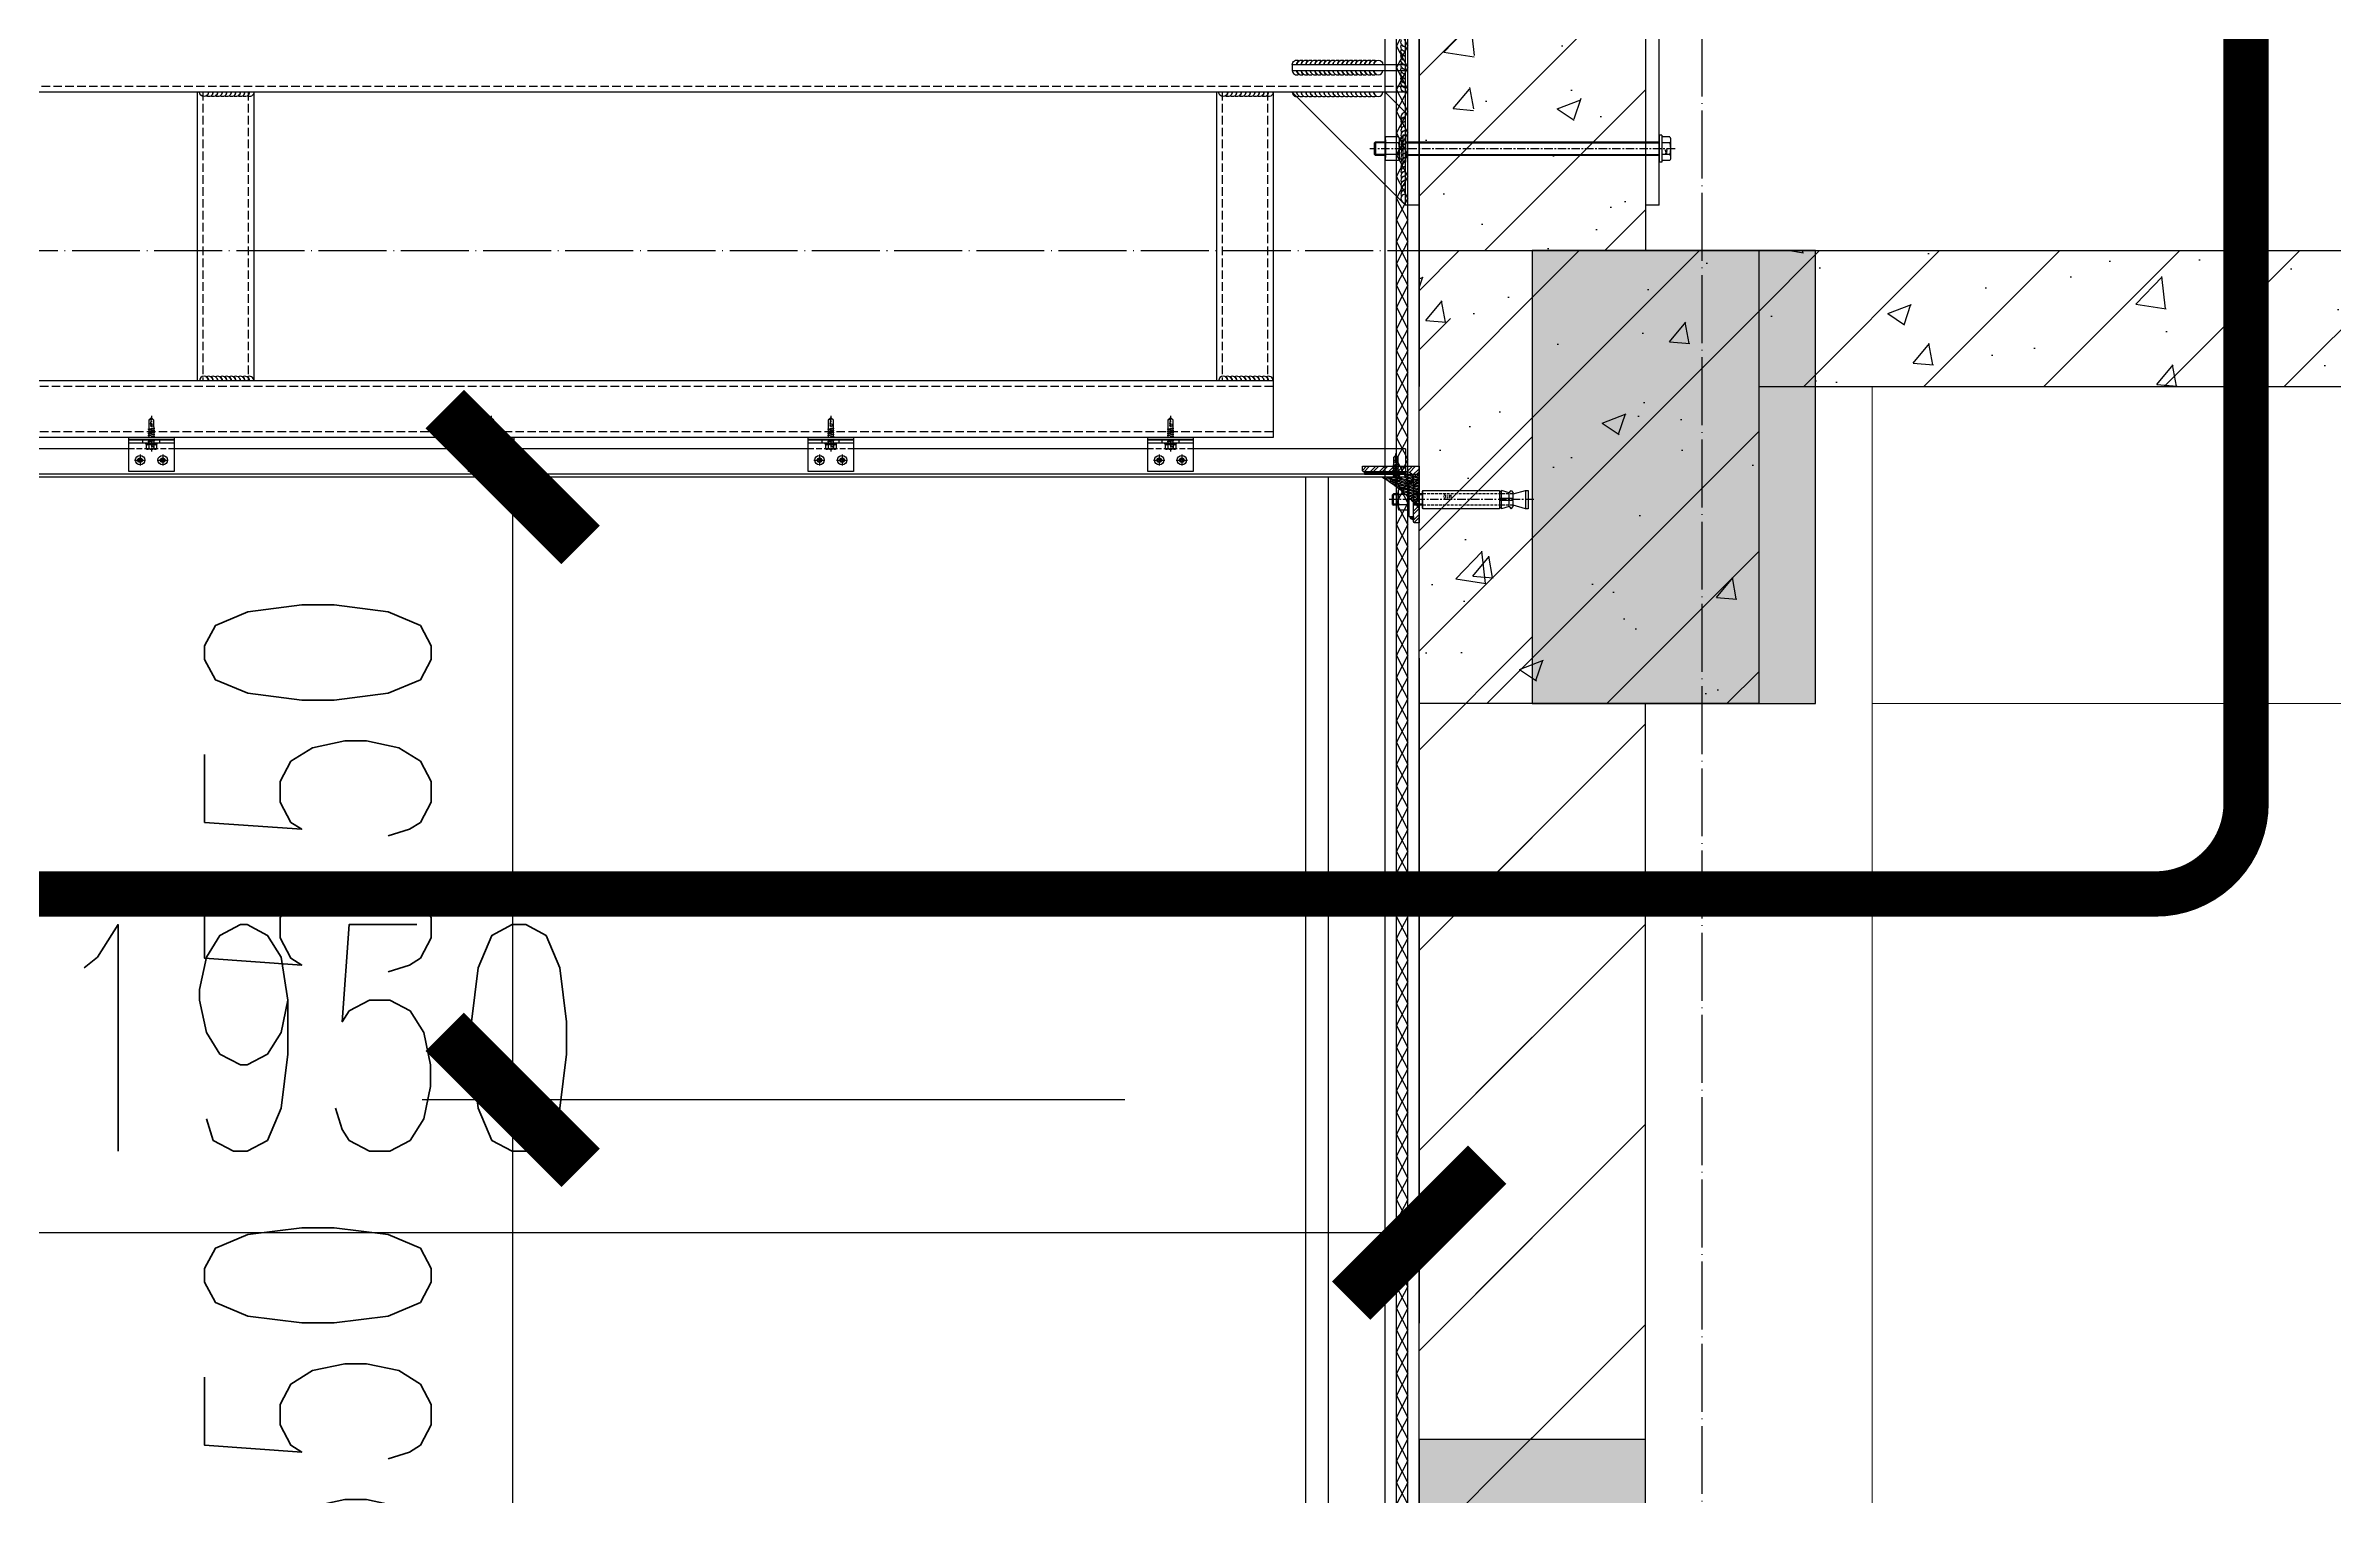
# Model space of a CAD drawing. Extents: x -202236 to 1002404, y -663931 to 1550022.
# Drawn here: x -108079 to -106058, y -328559 to -327278 of the extents above; entities that cross this region are included whole.
import ezdxf
from ezdxf.enums import TextEntityAlignment as Align

# ---------------------------------------------------------------- set-up
doc = ezdxf.new("R2010")
doc.units = 0
for name, pattern in [('CENTER', [2, 1.25, -0.25, 0.25, -0.25]), ('DASH', [0.35, 0.25, -0.1]), ('DOTE', [2.42, 2, -0.2, 0.02, -0.2]), ('ZN-CENTER', [2, 1.25, -0.25, 0.25, -0.25]), ('ZN-DASH', [0.35, 0.25, -0.1])]:
    doc.linetypes.add(name, pattern=pattern)
for name, color, linetype in [('!ZN1-填充-8', 8, 'Continuous'), ('!ZN3-铝板幕墙-3', 3, 'Continuous'), ('!ZN4-辅助材料-1', 1, 'Continuous'), ('!ZN4-配件-11', 11, 'Continuous'), ('!ZN5-钢材投影-40', 40, 'Continuous'), ('!ZN5-钢材断面-2', 2, 'Continuous'), ('!ZN5-铝材投影-112', 112, 'Continuous'), ('!ZN6-虚线-8', 8, 'ZN-DASH'), ('11紧固件', 11, 'Continuous'), ('20剖面图$0$PUB_HATCH', 8, 'Continuous'), ('25mm厚湿贴石材', 35, 'Continuous'), ('3索引', 3, 'Continuous'), ('A-AXIS-D', 1, 'Continuous'), ('A-AXIS-DOTE', 14, 'DOTE'), ('A-COLS', 6, 'Continuous'), ('A-CURTAIN', 134, 'Continuous'), ('A-HATCH-2', 251, 'Continuous'), ('AS-COLN', 6, 'Continuous'), ('AS-WALL', 40, 'Continuous'), ('DIM', 173, 'Continuous'), ('Fill', 8, 'Continuous'), ('PUB_HATCH', 8, 'Continuous'), ('焊缝', 8, 'Continuous')]:
    doc.layers.add(name, color=color, linetype=linetype)
doc.layers.add('A-WALL-HATCH', color=8, linetype='Continuous', lineweight=13)
doc.styles.add('DHTEXT-1', font='ROMANS.shx', dxfattribs={"width": 0.7, "bigfont": 'CHINESE.shx'})
doc.dimstyles.new('ZN80', dxfattribs={"dimscale": 80, "dimtxt": 2.5, "dimasz": 1.5, "dimexe": 1, "dimexo": 2, "dimgap": 0.9, "dimtad": 1, "dimdec": 0, "dimdsep": 46, "dimtxsty": 'DHTEXT-1', "dimblk": 'ARCHTICK', "dimcen": 2.5, "dimclrd": 173, "dimclre": 173, "dimclrt": 7, "dimazin": 2, "dimtfac": 0.4, "dimtdec": 0, "dimtix": 1, "dimtmove": 2, "dimatfit": 3, "dimfxl": 0, "dimtolj": 1, "dimtzin": 0, "dimarcsym": 0})
pattern_1 = [(45, (104723.32, 294040.14), (-53.033009, 53.033009), []), (50, (104723.32, 294040.14), (215.17805, -18.82564), [22.5, -247.5]), (355, (104723.32, 294040.14), (-41.6254, 225.65764), [18, -198]), (100.4514, (104741.25, 294038.57), (173.55281, 206.83186), [19.12206, -210.34263]), (46.1842, (104723.32, 294100.14), (320.17231, -49.6557), [33.75, -371.25]), (96.6356, (104750, 294096), (280.3988, 292.23536), [28.6831, -315.5139]), (351.1842, (104723.32, 294100.14), (280.3986, 292.23558), [27, -297]), (21, (104753.32, 294085.14), (179.07212, -120.78567), [22.5, -247.5]), (326, (104753.32, 294085.14), (72.9946, 217.54501), [18, -198]), (71.4514, (104768.24, 294075.07), (252.06679, 96.75915), [19.12206, -210.34263]), (37.5, (104723.32, 294040.14), (3.647957, 99.868156), [0, -195.6, 0, -201, 0, -198.75]), (7.5, (104723.32, 294040.14), (78.92086, 118.323514), [0, -114.6, 0, -191.1, 0, -75.75]), (327.5, (104656.42, 294040.14), (160.14673, -6.766462), [0, -75, 0, -234, 0, -310.5]), (317.5, (104626.42, 294040.14), (174.95585, 30.031495), [0, -97.5, 0, -155.4, 0, -220.5])]

# ---------------------------------------------------------------- blocks, each defined once
blk = doc.blocks.new('99平面图例外参$0$$LinePat$夹层保温1')
at = {"color": 0}
for p, q in [((0, 0), (96, 0)), ((0, -50), (96, -50)), ((0, -100), (96, -50)), ((96, -100), (0, -50)), ((0, -100), (96, -100)), ((0, -150), (96, -150))]:
    blk.add_line(p, q, dxfattribs=at)
blk = doc.blocks.new('*U252')
at = {"color": 0, "linetype": 'CENTER', "ltscale": 6}
blk.add_line((-14, 0), (255.5, 0), dxfattribs=at)
at = {"linetype": 'ByBlock', "ltscale": 10}
for p, q in [((-10, 7.8), (-10, -7.8)), ((-9.5, 10.4), (-2.5, 10.4)), ((-9.5, 5.2), (-2.5, 5.2)), ((-2.5, 12), (-2.5, -12)), ((-2.5, 12), (0, 12)), ((0, 12), (0, -12)), ((224, 12), (226.5, 12)), ((224, 12), (224, -12)), ((226.5, 12), (226.5, -12)), ((226.5, 9.2), (226.5, -9.2)), ((226.5, 9.2), (229.6, 9.2)), ((226.5, 0), (229.6, 1.1)), ((229.6, 9.2), (229.6, -9.2)), ((229.6, 7.8), (229.6, -7.8)), ((230.1, 10.4), (241.3, 10.4)), ((230.1, 5.2), (241.3, 5.2)), ((241.8, 7.8), (241.8, -7.8)), ((250.5, 6), (250.5, -6)), ((-9.5, -5.2), (-2.5, -5.2)), ((-9.5, -10.4), (-2.5, -10.4)), ((-2.5, -12), (0, -12)), ((224, -12), (226.5, -12)), ((226.5, -1.5), (229.6, -0.4)), ((226.5, -9.2), (229.6, -9.2)), ((230.1, -5.2), (241.3, -5.2)), ((230.1, -10.4), (241.3, -10.4))]:
    blk.add_line(p, q, dxfattribs=at)
blk.add_lwpolyline([(0, 6), (0, -6), (224, -6), (224, 6)], close=True, dxfattribs=at)
for points in [[(224, 5.1), (0, 5.1)], [(241.8, -6), (250.5, -6), (251.4, -5.1), (251.4, 5.1), (250.5, 6), (241.8, 6)], [(241.8, 5.1), (251.4, 5.1)], [(224, -5.1), (0, -5.1)], [(241.8, -5.1), (251.4, -5.1)]]:
    blk.add_lwpolyline(points, dxfattribs=at)
for centre, radius, start, end in [((-3, 7.8), 7, 158.2132, 201.7868), ((17.3, 0), 27.2, 169.0073, 190.9927), ((236.6, 7.8), 7, 158.2132, 201.7868), ((256.9, 0), 27.2, 169.0073, 190.9927), ((234.8, 7.8), 7, 338.2132, 21.7868), ((214.6, 0), 27.2, 349.0073, 10.9927), ((-3, -7.8), 7, 158.2132, 201.7868), ((236.6, -7.8), 7, 158.2132, 201.7868), ((234.8, -7.8), 7, 338.2132, 21.7868)]:
    blk.add_arc(centre, radius, start, end, dxfattribs=at)
at = {"layer": 'Defpoints', "color": 0, "ltscale": 10, "style": 'DHTEXT-1', "width": 0.7}
blk.add_text('M12', height=1.8, rotation=90, dxfattribs=at).set_placement((-5.2, -2.8), align=Align.CENTER)
blk = doc.blocks.new('A$C0163bdc1')
at = {"layer": '!ZN5-钢材投影-40', "ltscale": 20}
for p, q in [((-218, 0), (-218, 360)), ((-218, 360), (-206, 360)), ((-206, 360), (-206, 0)), ((6, 360), (-6, 360)), ((-6, 360), (-6, 0)), ((6, 0), (6, 360)), ((-218, 0), (-206, 0)), ((-6, 0), (6, 0))]:
    blk.add_line(p, q, dxfattribs=at)
at = {"layer": '!ZN4-配件-11', "color": 1}
for p in [(-218, 310), (-218, 180), (-218, 50)]:
    blk.add_blockref('*U252', p, dxfattribs=at)
blk = doc.blocks.new('*U188')
at = {"color": 0, "linetype": 'ZN-CENTER', "ltscale": 3}
blk.add_line((24, 0), (-7.3, 0), dxfattribs=at)
at = {"ltscale": 10}
for p, q in [((-5.4, -3.5), (-5.4, 3.5)), ((-1, 4.6), (-4.9, 4.6)), ((-1, 2.3), (-4.9, 2.3)), ((-0.6, -5.1), (-0.6, 5.1)), ((-0.2, 5.5), (0, 4.8)), ((0, -4.8), (0, 4.8)), ((0, 2.1), (14.3, 2.1)), ((1.4, 2.7), (2.2, -2.7)), ((3.2, 2.7), (4, -2.7)), ((5, 2.7), (5.8, -2.7)), ((6.8, 2.7), (7.6, -2.7)), ((8.6, 2.7), (9.4, -2.7)), ((10.4, 2.7), (11.2, -2.7)), ((12.2, 2.7), (13, -2.7)), ((-1, -2.3), (-4.9, -2.3)), ((-1, -4.6), (-4.9, -4.6)), ((-0.2, -5.5), (0, -4.8)), ((14.3, -2.1), (0, -2.1))]:
    blk.add_line(p, q, dxfattribs=at)
for points in [[(1.8, -2.1), (1, 2.1), (1.4, 2.7), (1.8, 2.1), (2.6, -2.1), (2.2, -2.7)], [(3.6, -2.1), (2.8, 2.1), (3.2, 2.7), (3.6, 2.1), (4.4, -2.1), (4, -2.7)], [(5.4, -2.1), (4.6, 2.1), (5, 2.7), (5.4, 2.1), (6.2, -2.1), (5.8, -2.7)], [(7.2, -2.1), (6.4, 2.1), (6.8, 2.7), (7.2, 2.1), (8, -2.1), (7.6, -2.7)], [(9, -2.1), (8.2, 2.1), (8.6, 2.7), (9, 2.1), (9.8, -2.1), (9.4, -2.7)], [(10.8, -2.1), (10, 2.1), (10.4, 2.7), (10.8, 2.1), (11.6, -2.1), (11.2, -2.7)], [(12.6, -2.1), (11.8, 2.1), (12.2, 2.7), (12.6, 2.1), (13.4, -2.1), (13, -2.7)]]:
    blk.add_lwpolyline(points, close=True, dxfattribs=at)
for points in [[(14.3, -2.1, -0.414214), (14.4, -2.2), (14.4, -2.3), (20.2, -2.3), (22, -0.3), (22, 0.3), (20.2, 2.3), (14.4, 2.3), (14.4, 2.2, -0.414214), (14.3, 2.1)], [(16.5, -2.3), (16.4, -1.2), (15.8, -1.5, -0.530462), (15, -1.2), (14.8, 0.1, -0.651316), (15.5, 0.5), (16, 0.2), (16.8, 0.7), (22, -0.3, -0.201226), (20.2, 2.3)]]:
    blk.add_lwpolyline(points, format="xyb", dxfattribs=at)
for centre, radius, start, end in [((-3.9, 3.5), 1.58, 133.1736, 226.8264), ((0.1, 0), 5.58, 155.5673, 204.4327), ((0.1, 3.5), 1.58, 133.1736, 226.8264), ((4.1, 0), 5.58, 155.5673, 204.4327), ((7.5, -2.9), 11.3, 132.4922, 138.6064), ((-3.9, -3.5), 1.58, 133.1736, 226.8264), ((0.1, -3.5), 1.58, 133.1736, 226.8264), ((7.5, 2.9), 11.3, 221.3936, 227.5078)]:
    blk.add_arc(centre, radius, start, end, dxfattribs=at)
at = {"layer": 'Defpoints', "color": 0, "ltscale": 10, "style": 'DHTEXT-1', "width": 0.7}
blk.add_text('5.5', height=1, rotation=90, dxfattribs=at).set_placement((-2.5, -0.9), align=Align.CENTER)
blk = doc.blocks.new('*U191')
at = {"color": 0, "linetype": 'CENTER', "ltscale": 3}
for p, q in [((4.9, 0), (-4.9, 0)), ((0, 4.9), (0, -4.9))]:
    blk.add_line(p, q, dxfattribs=at)
at = {"linetype": 'ByBlock', "ltscale": 10}
for radius in [4.2, 2, 1.23]:
    blk.add_circle((0, 0), radius, dxfattribs=at)
blk = doc.blocks.new('*U200')
at = {"ltscale": 0.125}
blk.add_wipeout([(-20, -30), (20, -30), (20, -5), (-20, -5)], dxfattribs=at).dxf.layer = '!ZN6-虚线-8'
at = {"layer": '!ZN1-填充-8'}
h = blk.add_hatch(dxfattribs=at)
h.set_pattern_fill('NET3', color=256, scale=0.75, angle=180, style=0)
h.set_pattern_definition([(180, (-1731.706, 294.7402), (-3e-16, -2.38125), []), (240, (-1731.706, 294.7402), (2.062223, -1.190625), []), (300, (-1731.706, 294.7402), (2.062223, 1.190625), [])])
h.paths.add_polyline_path([(20, 0), (-20, 0), (-20, -2), (20, -2)])
at = {"layer": '!ZN5-铝材投影-112'}
blk.add_lwpolyline([(20, -2), (-20, -2), (-20, -30), (20, -30)], close=True, dxfattribs=at)
at = {"layer": '!ZN6-虚线-8', "color": 8, "linetype": 'ZN-DASH', "ltscale": 20}
blk.add_line((-20, -10), (20, -10), dxfattribs=at)
at = {"layer": '!ZN6-虚线-8', "linetype": 'ZN-DASH', "ltscale": 10}
for p, q in [((-7.5, -5), (-7.5, -2)), ((7.5, -5), (7.5, -2))]:
    blk.add_line(p, q, dxfattribs=at)
at = {"layer": '!ZN4-配件-11', "color": 1, "xscale": -1, "rotation": 270}
for name, p in [('*U188', (0, -5)), ('*U191', (-10, -20)), ('*U191', (10, -20))]:
    blk.add_blockref(name, p, dxfattribs=at)
at = {"ltscale": 0.25}
blk.add_wipeout([(20, 0), (20, -2), (-20, -2), (-20, 0)], dxfattribs=at).dxf.layer = '!ZN4-辅助材料-1'
at = {"layer": '!ZN4-辅助材料-1'}
blk.add_lwpolyline([(20, 0), (-20, 0), (-20, -2), (20, -2)], close=True, dxfattribs=at)
at = {"layer": '!ZN5-铝材投影-112', "ltscale": 0.25}
blk.add_line((-20, -5), (20, -5), dxfattribs=at)
blk = doc.blocks.new('20250912172701')
at = {"layer": '!ZN5-钢材投影-40'}
for p, q in [((0, 100), (-100, 0)), ((0, 18), (-18, 0))]:
    blk.add_line(p, q, dxfattribs=at)
at = {"layer": '焊缝', "ltscale": 800}
for points in [[(0, 18, -0.57735), (-3.5, 24, 0.267949), (0, 22, -0.57735), (-3.5, 28, 0.267949), (0, 26, -0.57735), (-3.5, 32, 0.267949), (0, 30, -0.57735), (-3.5, 36, 0.267949), (0, 34, -0.57735), (-3.5, 40, 0.267949), (0, 38, -0.57735), (-3.5, 44, 0.267949), (0, 42, -0.57735), (-3.5, 48, 0.267949), (0, 46, -0.57735), (-3.5, 52, 0.267949), (0, 50, -0.57735), (-3.5, 56, 0.267949), (0, 54, -0.57735), (-3.5, 60, 0.267949), (0, 58, -0.57735), (-3.5, 64, 0.267949), (0, 62, -0.57735), (-3.5, 68, 0.267949), (0, 66, -0.57735), (-3.5, 72, 0.267949), (0, 70, -0.57735), (-3.5, 76, 0.267949), (0, 74, -0.57735), (-3.5, 80, 0.267949), (0, 78, -0.57735), (-3.5, 84, 0.267949), (0, 82, -0.57735), (-3.5, 88, 0.267949), (0, 86, -0.57735), (-3.5, 92, 0.267949), (0, 90, -1), (0, 98, -1)], [(-100, 0, -0.57735), (-94, 3.5, 0.267949), (-96, 0, -0.57735), (-90, 3.5, 0.267949), (-92, 0, -0.57735), (-86, 3.5, 0.267949), (-88, 0, -0.57735), (-82, 3.5, 0.267949), (-84, 0, -0.57735), (-78, 3.5, 0.267949), (-80, 0, -0.57735), (-74, 3.5, 0.267949), (-76, 0, -0.57735), (-70, 3.5, 0.267949), (-72, 0, -0.57735), (-66, 3.5, 0.267949), (-68, 0, -0.57735), (-62, 3.5, 0.267949), (-64, 0, -0.57735), (-58, 3.5, 0.267949), (-60, 0, -0.57735), (-54, 3.5, 0.267949), (-56, 0, -0.57735), (-50, 3.5, 0.267949), (-52, 0, -0.57735), (-46, 3.5, 0.267949), (-48, 0, -0.57735), (-42, 3.5, 0.267949), (-44, 0, -0.57735), (-38, 3.5, 0.267949), (-40, 0, -0.57735), (-34, 3.5, 0.267949), (-36, 0, -0.57735), (-30, 3.5, 0.267949), (-32, 0, -0.57735), (-26, 3.5, 0.267949), (-28, 0, -1), (-20, 0, -1)]]:
    blk.add_lwpolyline(points, format="xyb", dxfattribs=at)
blk = doc.blocks.new('20250912172753')
at = {"layer": '!ZN5-钢材投影-40'}
blk.add_lwpolyline([(-100, -19.2), (0, -19.2), (0, -24.2), (-100, -24.2)], close=True, dxfattribs=at)
at = {"layer": '焊缝', "ltscale": 800}
for points in [[(-100, -19.2, -0.57735), (-94, -15.7, 0.267949), (-96, -19.2, -0.57735), (-90, -15.7, 0.267949), (-92, -19.2, -0.57735), (-86, -15.7, 0.267949), (-88, -19.2, -0.57735), (-82, -15.7, 0.267949), (-84, -19.2, -0.57735), (-78, -15.7, 0.267949), (-80, -19.2, -0.57735), (-74, -15.7, 0.267949), (-76, -19.2, -0.57735), (-70, -15.7, 0.267949), (-72, -19.2, -0.57735), (-66, -15.7, 0.267949), (-68, -19.2, -0.57735), (-62, -15.7, 0.267949), (-64, -19.2, -0.57735), (-58, -15.7, 0.267949), (-60, -19.2, -0.57735), (-54, -15.7, 0.267949), (-56, -19.2, -0.57735), (-50, -15.7, 0.267949), (-52, -19.2, -0.57735), (-46, -15.7, 0.267949), (-48, -19.2, -0.57735), (-42, -15.7, 0.267949), (-44, -19.2, -0.57735), (-38, -15.7, 0.267949), (-40, -19.2, -0.57735), (-34, -15.7, 0.267949), (-36, -19.2, -0.57735), (-30, -15.7, 0.267949), (-32, -19.2, -0.57735), (-26, -15.7, 0.267949), (-28, -19.2, -1), (-20, -19.2, -1)], [(-100, -24.2, 0.57735), (-94, -27.7, -0.267949), (-96, -24.2, 0.57735), (-90, -27.7, -0.267949), (-92, -24.2, 0.57735), (-86, -27.7, -0.267949), (-88, -24.2, 0.57735), (-82, -27.7, -0.267949), (-84, -24.2, 0.57735), (-78, -27.7, -0.267949), (-80, -24.2, 0.57735), (-74, -27.7, -0.267949), (-76, -24.2, 0.57735), (-70, -27.7, -0.267949), (-72, -24.2, 0.57735), (-66, -27.7, -0.267949), (-68, -24.2, 0.57735), (-62, -27.7, -0.267949), (-64, -24.2, 0.57735), (-58, -27.7, -0.267949), (-60, -24.2, 0.57735), (-54, -27.7, -0.267949), (-56, -24.2, 0.57735), (-50, -27.7, -0.267949), (-52, -24.2, 0.57735), (-46, -27.7, -0.267949), (-48, -24.2, 0.57735), (-42, -27.7, -0.267949), (-44, -24.2, 0.57735), (-38, -27.7, -0.267949), (-40, -24.2, 0.57735), (-34, -27.7, -0.267949), (-36, -24.2, 0.57735), (-30, -27.7, -0.267949), (-32, -24.2, 0.57735), (-26, -27.7, -0.267949), (-28, -24.2, 1), (-20, -24.2, 1)]]:
    blk.add_lwpolyline(points, format="xyb", dxfattribs=at)
blk = doc.blocks.new('_FZH')
blk.add_lwpolyline([(-0.5, -0.5), (0.5, -0.5), (0.5, 0.5), (-0.5, 0.5)], close=True)
at = {"layer": 'PUB_HATCH'}
blk.add_solid([(-0.5, -0.5), (0.5, -0.5), (-0.5, 0.5), (0.5, 0.5)], dxfattribs=at)
blk = doc.blocks.new('*U1441')
h = blk.add_hatch(color=0)
edge = h.paths.add_edge_path()
edge.add_line((-15, 3), (-15, 0))
edge.add_line((-15, 0), (-18, 0))
edge.add_arc((-14.6, -0.4), 3.44, 96.9129, 173.0871, ccw=False)
h = blk.add_hatch(color=0)
edge = h.paths.add_edge_path()
edge.add_line((15, 3), (15, 0))
edge.add_line((15, 0), (18, 0))
edge.add_arc((14.6, -0.4), 3.44, 6.9129, 83.0871)
at = {"color": 0, "linetype": 'CENTER', "ltscale": 6}
blk.add_line((0, -106.2), (0, 22.5), dxfattribs=at)
at = {"linetype": 'ByBlock', "ltscale": 20}
for p, q in [((-9.2, 4.5), (-9.2, 13)), ((-6.9, 13.5), (6.9, 13.5)), ((-6.9, 4), (6.9, 4)), ((-4.2, 18.5), (-5, 17.7)), ((-5, 17.7), (5, 17.7)), ((-5, 13.5), (-5, 17.7)), ((-5, -8), (-5, 0)), ((-4.6, 4.5), (-4.6, 13)), ((-4.2, 18.5), (4.2, 18.5)), ((-4.1, 13.5), (-4.1, 17.7)), ((-4.1, -8), (-4.1, 0)), ((4.1, 13.5), (4.1, 17.7)), ((4.1, -8), (4.1, 0)), ((4.2, 18.5), (5, 17.7)), ((4.6, 4.5), (4.6, 13)), ((5, 13.5), (5, 17.7)), ((5, -8), (5, 0)), ((9.2, 4.5), (9.2, 13)), ((-8, -8.4), (-7.6, -8)), ((-7.6, -8), (7.6, -8)), ((8, -8.4), (7.6, -8))]:
    blk.add_line(p, q, dxfattribs=at)
at = {"linetype": 'DASH', "ltscale": 10}
for p, q in [((-5, -88), (-5, -8)), ((5, -88), (5, -8))]:
    blk.add_line(p, q, dxfattribs=at)
at = {"ltscale": 10}
for p, q in [((-8, -77.9), (-0.9, -77.9)), ((-6, -84.5), (-8, -77.9)), ((-7, -77.9), (-7, -75.9)), ((-0.9, -88), (-0.9, -75.9)), ((0.9, -88), (0.9, -75.9)), ((0.9, -77.9), (8, -77.9)), ((6, -84.5), (8, -77.9)), ((7, -77.9), (7, -75.9)), ((-6, -84.5), (-0.9, -84.5)), ((-6, -88), (-0.9, -88)), ((0.9, -84.5), (6, -84.5)), ((0.9, -88), (6, -88))]:
    blk.add_line(p, q, dxfattribs=at)
at = {"color": 0}
for points in [[(-15, 3), (-15, 0), (-18, 0, -0.345178)], [(15, 3), (15, 0), (18, 0, 0.345178)]]:
    blk.add_lwpolyline(points, format="xyb", close=True, dxfattribs=at)
at = {"linetype": 'ByBlock', "ltscale": 20}
blk.add_lwpolyline([(15, 0), (15, 4), (-15, 4), (-15, 0)], close=True, dxfattribs=at)
at = {"ltscale": 10}
blk.add_lwpolyline([(-8, -8.4), (8, -8.4), (8, -75.9), (-8, -75.9)], close=True, dxfattribs=at)
for points in [[(-6, -84.5), (-8, -86.2), (-6, -88)], [(6, -84.5), (8, -86.2), (6, -88)]]:
    blk.add_lwpolyline(points, dxfattribs=at)
at = {"linetype": 'ByBlock', "ltscale": 20}
for points in [[(5, -88), (8, -99), (8, -101.2), (-8, -101.2), (-8, -99), (-5, -88)], [(8, -99), (-8, -99)]]:
    blk.add_lwpolyline(points, dxfattribs=at)
for centre, radius, start, end in [((-6.9, 7.9), 5.58, 65.5673, 114.4327), ((-6.9, 9.6), 5.58, 245.5673, 294.4327), ((0, -8.1), 21.6, 77.6432, 102.3568), ((0, 25.6), 21.6, 257.6432, 282.3568), ((6.9, 7.9), 5.58, 65.5673, 114.4327), ((6.9, 9.6), 5.58, 245.5673, 294.4327)]:
    blk.add_arc(centre, radius, start, end, dxfattribs=at)
at = {"layer": 'Defpoints', "color": 0, "ltscale": 10, "style": 'DHTEXT-1', "width": 0.7}
blk.add_text('M10', height=3, rotation=90, dxfattribs=at).set_placement((4.2, -30.1), align=Align.CENTER)
blk = doc.blocks.new('ZT_角钢(填充)_50X50X5')
at = {"layer": '!ZN1-填充-8'}
h = blk.add_hatch(dxfattribs=at)
h.set_pattern_fill('ANSI32', color=256, scale=0.6, style=0)
h.set_pattern_definition([(45, (-11702.1455, -65281.3866), (-4.04111525, 4.04111525), []), (45, (-11699.4514, -65281.3866), (-4.04111525, 4.04111525), [])])
h.paths.add_polyline_path([(50, 3.3, 0.414214), (48.3, 5), (10.5, 5, -0.414214), (5, 10.5), (5, 48.3, 0.414214), (3.3, 50), (0, 50), (0, 0), (50, 0)])
at = {"layer": '!ZN5-钢材断面-2'}
blk.add_lwpolyline([(0, 0), (0, 50), (3.3, 50, -0.414214), (5, 48.3), (5, 10.5, 0.414214), (10.5, 5), (48.3, 5, -0.414214), (50, 3.3), (50, 0), (0, 0)], format="xyb", dxfattribs=at)
blk = doc.blocks.new('*U1443')
at = {"layer": '!ZN5-钢材断面-2', "extrusion": (0, 0, -1), "zscale": -1, "rotation": 90}
blk.add_blockref('ZT_角钢(填充)_50X50X5', (0, 0), dxfattribs=at)
blk = doc.blocks.new('*U147')
at = {"color": 0, "linetype": 'CENTER', "ltscale": 3}
blk.add_line((-5.4, 0), (20.8, 0), dxfattribs=at)
at = {"linetype": 'ByBlock', "ltscale": 10}
for p, q in [((0, 1.8), (12.4, 1.8)), ((1, 2.4), (1.7, -2.4)), ((2.6, 2.4), (3.3, -2.4)), ((4.2, 2.4), (4.9, -2.4)), ((5.8, 2.4), (6.5, -2.4)), ((7.4, 2.4), (8.1, -2.4)), ((9, 2.4), (9.7, -2.4)), ((10.6, 2.4), (11.3, -2.4)), ((12.4, -1.8), (0, -1.8))]:
    blk.add_line(p, q, dxfattribs=at)
blk.add_lwpolyline([(-3.3, 0.4), (-3.7, 0.4, -0.147478), (-2.1, 4.8), (0, 4.8), (0, -4.7), (-2.1, -4.7, -0.147478), (-3.7, -0.4), (-3.3, -0.4)], format="xyb", close=True, dxfattribs=at)
for points in [[(1.3, -1.8), (0.6, 1.8), (1, 2.4), (1.3, 1.8), (2, -1.8), (1.7, -2.4)], [(2.9, -1.8), (2.2, 1.8), (2.6, 2.4), (2.9, 1.8), (3.6, -1.8), (3.3, -2.4)], [(4.5, -1.8), (3.8, 1.8), (4.2, 2.4), (4.5, 1.8), (5.2, -1.8), (4.9, -2.4)], [(6.1, -1.8), (5.4, 1.8), (5.8, 2.4), (6.1, 1.8), (6.8, -1.8), (6.5, -2.4)], [(7.7, -1.8), (7, 1.8), (7.4, 2.4), (7.7, 1.8), (8.4, -1.8), (8.1, -2.4)], [(9.3, -1.8), (8.6, 1.8), (9, 2.4), (9.3, 1.8), (10, -1.8), (9.7, -2.4)], [(10.9, -1.8), (10.2, 1.8), (10.6, 2.4), (10.9, 1.8), (11.6, -1.8), (11.3, -2.4)]]:
    blk.add_lwpolyline(points, close=True, dxfattribs=at)
for points in [[(12.4, -1.8, -0.414214), (12.5, -1.9), (12.5, -2), (17.4, -2), (19, -0.2), (19, 0.2), (17.4, 2), (12.5, 2), (12.5, 1.9, -0.396102), (12.4, 1.8)], [(14.3, -2), (14.2, -1), (13.7, -1.3, -0.530462), (13, -1), (12.8, 0.1, -0.651316), (13.4, 0.5), (13.8, 0.2), (14.5, 0.6), (19, -0.2, -0.201226), (17.4, 2)]]:
    blk.add_lwpolyline(points, format="xyb", dxfattribs=at)
at = {"layer": 'Defpoints', "color": 0, "ltscale": 10, "style": 'DHTEXT-1', "width": 0.7}
blk.add_text('4.8', height=1, rotation=90, dxfattribs=at).set_placement((-0.5, -1.4), align=Align.CENTER)
blk = doc.blocks.new('A$C041cfad1')
at = {"layer": '!ZN1-填充-8'}
h = blk.add_hatch(dxfattribs=at)
h.set_pattern_fill('ANSI35', color=256, scale=10, angle=120, style=0)
h.set_pattern_definition([(165, (31053.6934, -55061.2867), (-0.64704761, -2.41481457), []), (165, (31052.8095, -55059.7558), (-0.64704761, -2.41481457), [3.125, -0.625, 0, -0.625])])
edge = h.paths.add_edge_path()
edge.add_arc((-104.1, -128.5), 138.7, 41.373, 59.0772)
edge.add_line((-32.8, -9.5), (-11.3, -9.5))
edge.add_line((-11.3, -9.5), (-11.3, -7))
edge.add_line((-11.3, -7), (0, -7))
edge.add_line((0, -7), (0, -25))
edge.add_line((0, -25), (0, -25))
edge.add_line((0, -25), (0, -36.8))
at = {"layer": 'Fill', "ltscale": 30}
h = blk.add_hatch(dxfattribs=at)
h.set_pattern_fill('ANSI38', color=256, scale=0.4, style=0)
h.set_pattern_definition([(45, (-48.33333, -7), (-0.449013, 0.449013), []), (135, (-48.33333, -7), (-1.347038, 0.449013), [1.5875, -0.9525])])
h.paths.add_polyline_path([(-48.3, -5), (-48.3, -7), (-11.3, -7), (-11.3, -5)])
at = {"layer": '!ZN4-辅助材料-1'}
blk.add_line((-11.3, -7), (0, -7), dxfattribs=at)
blk.add_arc((-104.1, -128.5), 138.7, 41.3727, 59.0773, dxfattribs=at)
at = {"layer": '11紧固件', "ltscale": 30}
blk.add_lwpolyline([(-48.3, -5), (-48.3, -7), (-11.3, -7), (-11.3, -5), (-48.3, -5)], dxfattribs=at)
at = {"layer": '!ZN4-配件-11', "xscale": -1, "rotation": 90}
blk.add_blockref('*U1443', (0, 0), dxfattribs=at)
at = {"layer": '!ZN4-配件-11', "color": 1, "rotation": 89.99999999999999}
for name, p in [('*U147', (-20.5, -9.5)), ('*U1441', (-5, -29.4))]:
    blk.add_blockref(name, p, dxfattribs=at)
blk = doc.blocks.new('20250913160558')
at = {"layer": '20剖面图$0$PUB_HATCH'}
h = blk.add_hatch(dxfattribs=at)
h.set_pattern_fill('钢筋混凝土', color=256, scale=30, style=0)
h.set_pattern_definition([(45, (1560146.1, -568420.25), (-53.0330086, 53.0330086), []), (50, (1560146.1, -568420.25), (215.178055, -18.82564), [22.5, -247.5]), (355, (1560146.1, -568420.25), (-41.6254, 225.65764), [18, -198]), (100.4514, (1560164.03, -568421.82), (173.552815, 206.831863), [19.122057, -210.342634]), (46.1842, (1560146.1, -568360.25), (320.172315, -49.655704), [33.75, -371.25]), (96.6356, (1560172.78, -568364.4), (280.39881, 292.23536), [28.683086, -315.5139]), (351.1842, (1560146.1, -568360.25), (280.398584, 292.23558), [27, -297]), (21, (1560176.1, -568375.25), (179.072116, -120.785667), [22.5, -247.5]), (326, (1560176.1, -568375.25), (72.9946, 217.545014), [18, -198]), (71.4514, (1560191.02, -568385.32), (252.066789, 96.75915), [19.122057, -210.342634]), (37.5, (1560146.1, -568420.25), (3.6479566, 99.868156), [0, -195.6, 0, -201, 0, -198.75]), (7.5, (1560146.1, -568420.25), (78.920861, 118.3235136), [0, -114.6, 0, -191.1, 0, -75.75]), (327.5, (1560079.2, -568420.25), (160.146731, -6.7664615), [0, -75, 0, -234, 0, -310.5]), (317.5, (1560049.2, -568420.25), (174.955851, 30.031495), [0, -97.5, 0, -155.4, 0, -220.5])])
h.paths.add_polyline_path([(-50, -780), (-250, -780), (-250, -1230.3), (-50, -1230.3)])
h = blk.add_hatch(dxfattribs=at)
h.set_pattern_fill('钢筋混凝土', color=256, scale=30, style=0)
h.set_pattern_definition(pattern_1)
h.paths.add_polyline_path([(-250, -1630), (50, -1630), (50, -1230), (-250, -1230)])
h = blk.add_hatch(dxfattribs=at)
h.set_pattern_fill('钢筋混凝土', color=256, scale=30, style=0)
h.set_pattern_definition(pattern_1)
h.paths.add_polyline_path([(50, -1230), (50, -1350), (2400, -1350), (2400, -1230)])
at = {"layer": 'PUB_HATCH'}
h = blk.add_hatch(dxfattribs=at)
h.set_pattern_fill('普通砖', color=256, scale=50, style=0)
h.set_pattern_definition([(45, (2343460, -521977.7), (-88.388383, 88.388383), [])])
h.paths.add_polyline_path([(-50, -1630), (-150, -1630), (-150, -1290), (-250, -1290), (-250, -2280), (-50, -2280)])
h = blk.add_hatch(dxfattribs=at)
h.set_pattern_fill('普通砖', color=256, scale=50, style=0)
h.set_pattern_definition([(45, (2343460, -521977.7), (-88.388383, 88.388383), [])])
h.paths.add_polyline_path([(-150, -1630), (-250, -1630), (-250, -2480), (-150, -2480)])
at = {"layer": '!ZN3-铝板幕墙-3', "ltscale": 800}
blk.add_line((-261.9, -1405), (-261.9, -1430), dxfattribs=at)
at = {"layer": '!ZN3-铝板幕墙-3'}
blk.add_lwpolyline([(-261.9, -1405), (-2287, -1405), (-2700.5, -817.8, -0.624113), (-2583.2, -605.5), (25, -735.9), (25, -827.1), (-36.7, -827.1)], format="xyb", dxfattribs=at)
for points in [[(-261.9, -1427.5), (-2280.7, -1427.5)], [(-261.9, -1430), (-2280, -1430)]]:
    blk.add_lwpolyline(points, dxfattribs=at)
at = {"layer": '!ZN5-钢材投影-40'}
for p, q in [((-262, -1090), (-2496.6, -1090)), ((-1329, -1090), (-1329, -1345)), ((-1279, -1090), (-1279, -1345)), ((-429, -1090), (-429, -1345)), ((-379, -1090), (-379, -1395)), ((-379, -1345), (-2317, -1345)), ((-379, -1395), (-2281.8, -1395))]:
    blk.add_line(p, q, dxfattribs=at)
at = {"layer": '!ZN6-虚线-8', "ltscale": 30}
for p, q in [((-262, -1085), (-2496.6, -1085)), ((-1324, -1090), (-1324, -1345)), ((-1284, -1090), (-1284, -1345)), ((-424, -1090), (-424, -1345)), ((-384, -1090), (-384, -1345)), ((-379, -1350), (-2313.5, -1350)), ((-379, -1390), (-2285.4, -1390))]:
    blk.add_line(p, q, dxfattribs=at)
at = {"layer": '25mm厚湿贴石材'}
for points in [[(-225, -2530), (-350, -2530), (-350, -1430)], [(-225, -2510), (-330, -2510), (-330, -1430)]]:
    blk.add_lwpolyline(points, dxfattribs=at)
at = {"layer": 'A-WALL-HATCH'}
for p, q in [((150, -1350), (150, -4830)), ((2350, -1630), (150, -1630))]:
    blk.add_line(p, q, dxfattribs=at)
at = {"layer": 'AS-COLN'}
for p, q in [((-250, -780), (-250, -1230)), ((-50, -780), (-50, -1230)), ((-250, -1230), (-200, -1230)), ((-250, -1230), (-250, -1350)), ((-200, -1230), (-150, -1230)), ((50, -1230), (2400, -1230)), ((50, -1350), (2400, -1350))]:
    blk.add_line(p, q, dxfattribs=at)
blk.add_lwpolyline([(-250, -1230), (50, -1230), (50, -1630), (-250, -1630)], close=True, dxfattribs=at)
at = {"layer": 'AS-WALL'}
for p, q in [((-250, -2280), (-250, -1290)), ((-250, -2480), (-250, -1350)), ((-50, -2280), (-50, -1630))]:
    blk.add_line(p, q, dxfattribs=at)
at = {"layer": '焊缝', "ltscale": 800}
for points in [[(-262, -1090, -0.57735), (-265.5, -1084, 0.267949), (-262, -1086, -0.57735), (-265.5, -1080, 0.267949), (-262, -1082, -0.57735), (-265.5, -1076, 0.267949), (-262, -1078, -0.57735), (-265.5, -1072, 0.267949), (-262, -1074, -0.57735), (-265.5, -1068, 0.267949), (-262, -1070, -0.57735), (-265.5, -1064, 0.267949), (-262, -1066, -0.57735), (-265.5, -1060, 0.267949), (-262, -1062, -0.57735), (-265.5, -1056, 0.267949), (-262, -1058, -0.57735), (-265.5, -1052, 0.267949), (-262, -1054, -0.57735), (-265.5, -1048, 0.267949), (-262, -1050, -0.57735), (-265.5, -1044, 0.267949)], [(-1279, -1090, -0.57735), (-1285, -1093.5, 0.267949), (-1283, -1090, -0.57735), (-1289, -1093.5, 0.267949), (-1287, -1090, -0.57735), (-1293, -1093.5, 0.267949), (-1291, -1090, -0.57735), (-1297, -1093.5, 0.267949), (-1295, -1090, -0.57735), (-1301, -1093.5, 0.267949), (-1299, -1090, -0.57735), (-1305, -1093.5, 0.267949), (-1303, -1090, -0.57735), (-1309, -1093.5, 0.267949), (-1307, -1090, -0.57735), (-1313, -1093.5, 0.267949), (-1311, -1090, -0.57735), (-1317, -1093.5, 0.267949), (-1315, -1090, -0.57735), (-1321, -1093.5, 0.267949), (-1319, -1090, -1), (-1327, -1090, -1)], [(-379, -1090, -0.57735), (-385, -1093.5, 0.267949), (-383, -1090, -0.57735), (-389, -1093.5, 0.267949), (-387, -1090, -0.57735), (-393, -1093.5, 0.267949), (-391, -1090, -0.57735), (-397, -1093.5, 0.267949), (-395, -1090, -0.57735), (-401, -1093.5, 0.267949), (-399, -1090, -0.57735), (-405, -1093.5, 0.267949), (-403, -1090, -0.57735), (-409, -1093.5, 0.267949), (-407, -1090, -0.57735), (-413, -1093.5, 0.267949), (-411, -1090, -0.57735), (-417, -1093.5, 0.267949), (-415, -1090, -0.57735), (-421, -1093.5, 0.267949), (-419, -1090, -1), (-427, -1090, -1)], [(-1279, -1345, 0.57735), (-1285, -1341.5, -0.267949), (-1283, -1345, 0.57735), (-1289, -1341.5, -0.267949), (-1287, -1345, 0.57735), (-1293, -1341.5, -0.267949), (-1291, -1345, 0.57735), (-1297, -1341.5, -0.267949), (-1295, -1345, 0.57735), (-1301, -1341.5, -0.267949), (-1299, -1345, 0.57735), (-1305, -1341.5, -0.267949), (-1303, -1345, 0.57735), (-1309, -1341.5, -0.267949), (-1307, -1345, 0.57735), (-1313, -1341.5, -0.267949), (-1311, -1345, 0.57735), (-1317, -1341.5, -0.267949), (-1315, -1345, 0.57735), (-1321, -1341.5, -0.267949), (-1319, -1345, 1), (-1327, -1345, 1)], [(-379, -1345, 0.57735), (-385, -1341.5, -0.267949), (-383, -1345, 0.57735), (-389, -1341.5, -0.267949), (-387, -1345, 0.57735), (-393, -1341.5, -0.267949), (-391, -1345, 0.57735), (-397, -1341.5, -0.267949), (-395, -1345, 0.57735), (-401, -1341.5, -0.267949), (-399, -1345, 0.57735), (-405, -1341.5, -0.267949), (-403, -1345, 0.57735), (-409, -1341.5, -0.267949), (-407, -1345, 0.57735), (-413, -1341.5, -0.267949), (-411, -1345, 0.57735), (-417, -1341.5, -0.267949), (-415, -1345, 0.57735), (-421, -1341.5, -0.267949), (-419, -1345, 1), (-427, -1345, 1)]]:
    blk.add_lwpolyline(points, format="xyb", dxfattribs=at)
at = {"layer": '!ZN6-虚线-8', "ltscale": 800, "xscale": -1, "rotation": 180}
for name in ['20250912172753', '20250912172701']:
    blk.add_blockref(name, (-262, -1090), dxfattribs=at)
at = {"layer": 'A-COLS', "xscale": 400.0000000000007, "yscale": 250.0000000000003, "zscale": 250, "rotation": 90}
blk.add_blockref('_FZH', (-25, -1430), dxfattribs=at)
at = {"layer": 'A-COLS', "xscale": 199.9999998877756, "yscale": 200.0000008141506, "zscale": 200.0000008141506}
blk.add_blockref('_FZH', (-150, -2380), dxfattribs=at)
at = {"layer": 'A-CURTAIN', "ltscale": 800, "xscale": -1}
blk.add_blockref('A$C0163bdc1', (-256, -1190), dxfattribs=at)
at = {"layer": 'A-HATCH-2', "xscale": 0.2002314816409757, "yscale": 0.2000000000000005, "zscale": 0.2, "rotation": 90}
for p in [(-280, -1049.1), (-280, -1068.3), (-280, -1087.6), (-280, -1106.8), (-280, -1126), (-280, -1145.2), (-280, -1164.4), (-280, -1183.7), (-280, -1202.9), (-280, -1222.1), (-280, -1241.3), (-280, -1260.6), (-280, -1279.8), (-280, -1299), (-280, -1318.2), (-280, -1337.4), (-280, -1356.7), (-280, -1375.9), (-280, -1395.1), (-280, -1414.3), (-280, -1433.6), (-280, -1452.8), (-280, -1472), (-280, -1491.2), (-280, -1510.4), (-280, -1529.7), (-280, -1548.9), (-280, -1568.1), (-280, -1587.3), (-280, -1606.6), (-280, -1625.8), (-280, -1645), (-280, -1664.2), (-280, -1683.4), (-280, -1702.7), (-280, -1721.9), (-280, -1741.1), (-280, -1760.3), (-280, -1779.6), (-280, -1798.8), (-280, -1818), (-280, -1837.2), (-280, -1856.4), (-280, -1875.7), (-280, -1894.9), (-280, -1914.1), (-280, -1933.3), (-280, -1952.6), (-280, -1971.8), (-280, -1991), (-280, -2010.2), (-280, -2029.4), (-280, -2048.7), (-280, -2067.9), (-280, -2087.1), (-280, -2106.3), (-280, -2125.6), (-280, -2144.8), (-280, -2164), (-280, -2183.2), (-280, -2202.4), (-280, -2221.7), (-280, -2240.9), (-280, -2260.1), (-280, -2279.3), (-280, -2298.6), (-280, -2317.8), (-280, -2337)]:
    blk.add_blockref('99平面图例外参$0$$LinePat$夹层保温1', p, dxfattribs=at)
at = {"layer": 'DIM', "ltscale": 60}
blk.add_blockref('A$C041cfad1', (-250, -1420.5), dxfattribs=at)
at = {"xscale": -1}
for p in [(-1369.5, -1395), (-1069.5, -1395), (-769.5, -1395), (-469.5, -1395)]:
    blk.add_blockref('*U200', p, dxfattribs=at)
blk = doc.blocks.new('_ArchTick')
at = {"color": 0, "linetype": 'ByBlock', "const_width": 0.4}
blk.add_lwpolyline([(-0.5, -0.5), (0.5, 0.5)], dxfattribs=at)
blk = doc.blocks.new('*D439')
at = {"layer": 'Defpoints', "color": 0, "ltscale": 800, "transparency": 16777216}
for p in [(-108815.7, -327658.6), (-106865.7, -327658.6), (-108815.7, -328325.9)]:
    blk.add_point(p, dxfattribs=at)
at = {"layer": 'DIM', "color": 173, "linetype": 'ByBlock', "lineweight": -2, "ltscale": 800, "transparency": 16777216}
for p, q in [((-108815.7, -327818.6), (-108815.7, -328405.9)), ((-106865.7, -327818.6), (-106865.7, -328405.9)), ((-106865.7, -328325.9), (-108815.7, -328325.9))]:
    blk.add_line(p, q, dxfattribs=at)
at = {"layer": 'DIM', "color": 173, "lineweight": -2, "ltscale": 800, "transparency": 16777216, "xscale": 120, "yscale": 120, "zscale": 120, "rotation": 180}
blk.add_blockref('_ArchTick', (-108815.7, -328325.9), dxfattribs=at)
at = {"layer": 'DIM', "color": 173, "lineweight": -2, "ltscale": 800, "transparency": 16777216, "xscale": 120, "yscale": 120, "zscale": 120}
blk.add_blockref('_ArchTick', (-106865.7, -328325.9), dxfattribs=at)
at = {"layer": 'DIM', "color": 7, "ltscale": 800, "transparency": 16777216, "insert": (-107840.7, -328153.9), "char_height": 200, "attachment_point": 5, "style": 'DHTEXT-1'}
blk.add_mtext('\\A1;1950', dxfattribs=at)
blk = doc.blocks.new('*D458')
at = {"layer": 'Defpoints', "color": 0, "ltscale": 800, "transparency": 16777216}
for p in [(-107666.2, -328208.6), (-106965.7, -328208.6), (-106965.7, -328758.6)]:
    blk.add_point(p, dxfattribs=at)
at = {"layer": 'DIM', "color": 173, "linetype": 'ByBlock', "lineweight": -2, "ltscale": 800, "transparency": 16777216}
for p, q in [((-107125.7, -328208.6), (-107746.2, -328208.6)), ((-107666.2, -328758.6), (-107666.2, -328208.6)), ((-107125.7, -328758.6), (-107746.2, -328758.6))]:
    blk.add_line(p, q, dxfattribs=at)
at = {"layer": 'DIM', "color": 173, "lineweight": -2, "ltscale": 800, "transparency": 16777216, "xscale": 120, "yscale": 120, "zscale": 120}
for p, rotation in [((-107666.2, -328208.6), 90), ((-107666.2, -328758.6), 270)]:
    blk.add_blockref('_ArchTick', p, dxfattribs=dict(at, rotation=rotation))
at = {"layer": 'DIM', "color": 7, "ltscale": 800, "transparency": 16777216, "insert": (-107838.2, -328483.6), "char_height": 200, "attachment_point": 5, "rotation": 90, "style": 'DHTEXT-1'}
blk.add_mtext('\\A1;550', dxfattribs=at)
blk = doc.blocks.new('*D461')
at = {"layer": 'Defpoints', "color": 0, "ltscale": 800, "transparency": 16777216}
for p in [(-107666.2, -327658.6), (-106965.7, -327658.6), (-106965.7, -328208.6)]:
    blk.add_point(p, dxfattribs=at)
at = {"layer": 'DIM', "color": 173, "linetype": 'ByBlock', "lineweight": -2, "ltscale": 800, "transparency": 16777216}
for p, q in [((-107125.7, -327658.6), (-107746.2, -327658.6)), ((-107666.2, -328208.6), (-107666.2, -327658.6)), ((-107125.7, -328208.6), (-107746.2, -328208.6))]:
    blk.add_line(p, q, dxfattribs=at)
at = {"layer": 'DIM', "color": 173, "lineweight": -2, "ltscale": 800, "transparency": 16777216, "xscale": 120, "yscale": 120, "zscale": 120}
for p, rotation in [((-107666.2, -327658.6), 90), ((-107666.2, -328208.6), 270)]:
    blk.add_blockref('_ArchTick', p, dxfattribs=dict(at, rotation=rotation))
at = {"layer": 'DIM', "color": 7, "ltscale": 800, "transparency": 16777216, "insert": (-107838.2, -327933.6), "char_height": 200, "attachment_point": 5, "rotation": 90, "style": 'DHTEXT-1'}
blk.add_mtext('\\A1;550', dxfattribs=at)

msp = doc.modelspace()

# ---------------------------------------------------------------- linework, layer by layer
at = {"layer": 'A-AXIS-DOTE', "ltscale": 30}
for p, q in [((-106615.75, -333275.65), (-106615.75, -326228.65)), ((-110886.73, -327458.65), (-93496.73, -327458.65))]:
    msp.add_line(p, q, dxfattribs=at)

# ---------------------------------------------------------------- next in the draw order: block references
at = {"layer": 'A-AXIS-D', "ltscale": 800}
msp.add_blockref('20250913160558', (-106615.75, -326228.65), dxfattribs=at)

# ---------------------------------------------------------------- next in the draw order: linework, layer by layer
at = {"layer": '3索引', "linetype": 'DASH', "ltscale": 400, "const_width": 40}
msp.add_lwpolyline([(-106215.44, -326051.91), (-109611.18, -326051.91, 0.4142136), (-109691.18, -326131.91), (-109691.18, -327946.81, 0.4142136), (-109611.18, -328026.81), (-106215.44, -328026.81, 0.4142136), (-106135.44, -327946.81), (-106135.44, -326131.91, 0.4142136)], format="xyb", close=True, dxfattribs=at)

# ---------------------------------------------------------------- next in the draw order: dimensions: what is measured, and where the dimension line sits
at = {"layer": 'DIM', "ltscale": 800}
for base, p1, p2, picture, middle in [((-107666.23, -327658.65), (-106965.75, -328208.65), (-106965.75, -327658.65), '*D461', (-107838.23, -327933.65)), ((-107666.23, -328208.65), (-106965.75, -328758.65), (-106965.75, -328208.65), '*D458', (-107838.23, -328483.65))]:
    dim = msp.add_linear_dim(base=base, p1=p1, p2=p2, angle=90, dimstyle='ZN80', dxfattribs=at)
    dim.commit()
    dim.dimension.update_dxf_attribs({"geometry": picture, "text_midpoint": middle})
dim = msp.add_linear_dim(base=(-108815.75, -328325.85), p1=(-106865.75, -327658.65), p2=(-108815.75, -327658.65), dimstyle='ZN80', dxfattribs=at)
dim.commit()
dim.dimension.update_dxf_attribs({"geometry": '*D439', "text_midpoint": (-107840.75, -328153.85)})

doc.saveas('drawing.dxf')
